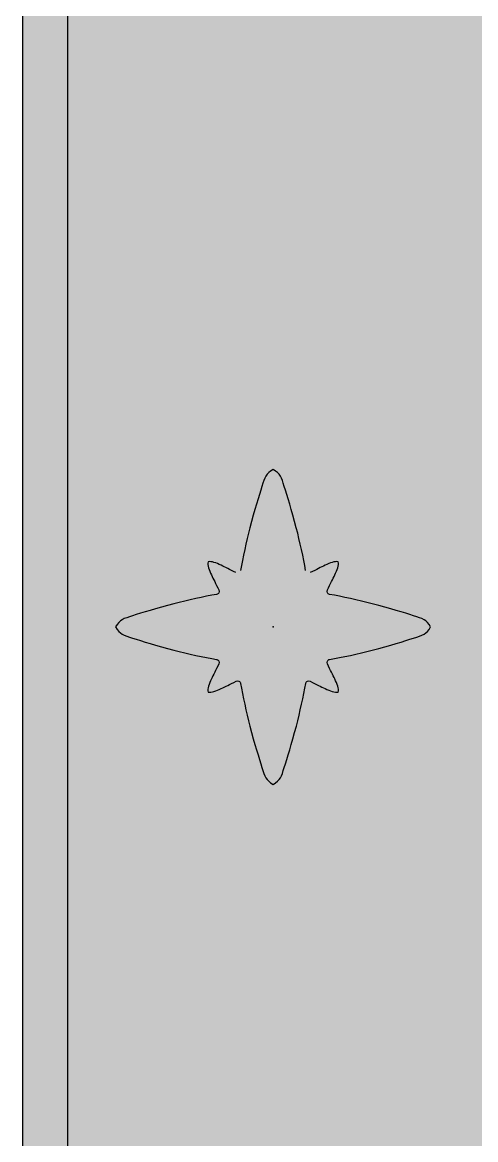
# Model space of a CAD drawing. Header units: metres. Extents: x -6.5 to 29.8, y -1.8 to 5.3.
# Drawn here: x 1.6468 to 1.7475, y 0.6282 to 0.8766 of the extents above; entities that cross this region are included whole.
import ezdxf

# ---------------------------------------------------------------- set-up
doc = ezdxf.new("R2010")
doc.units = ezdxf.units.M
for name, color, linetype, true_color in [('BANDERA$BORDE', 40, 'Continuous', 0xffbf00), ('BANDERA$CIRCULO EXT', 40, 'Continuous', 0xffbf00), ('BANDERA$ESTRELLAS$GRANDE', 251, 'Continuous', 0x696969), ('FONDO', 168, 'Continuous', 0x0f132e)]:
    doc.layers.add(name, color=color, linetype=linetype, true_color=true_color)

msp = doc.modelspace()

# ---------------------------------------------------------------- hatches: boundary and pattern name
at = {"layer": 'BANDERA$CIRCULO EXT'}
h = msp.add_hatch(color=256, dxfattribs=at)
h.paths.add_polyline_path([(1.7468, 1.21697), (1.74677, 1.21475), (1.7467, 1.21252), (1.74657, 1.21026), (1.74639, 1.20799), (1.74616, 1.2057), (1.74587, 1.2034), (1.74553, 1.2011), (1.74513, 1.19878), (1.74467, 1.19645), (1.74415, 1.19412), (1.74357, 1.19179), (1.74293, 1.18946), (1.74224, 1.18713), (1.74148, 1.1848), (1.74066, 1.18248), (1.73977, 1.18016), (1.73883, 1.17786), (1.73782, 1.17557), (1.73675, 1.1733), (1.73562, 1.17104), (1.73443, 1.16881), (1.73318, 1.1666), (1.73187, 1.16441), (1.73049, 1.16225), (1.72906, 1.16012), (1.72758, 1.15803), (1.72603, 1.15597), (1.72443, 1.15394), (1.72278, 1.15196), (1.72107, 1.15002), (1.71931, 1.14812), (1.71751, 1.14626), (1.71565, 1.14446), (1.71375, 1.1427), (1.71181, 1.14099), (1.70982, 1.13934), (1.7078, 1.13774), (1.70574, 1.13619), (1.70364, 1.13471), (1.70152, 1.13327), (1.69936, 1.1319), (1.69717, 1.13059), (1.69496, 1.12934), (1.69272, 1.12815), (1.69047, 1.12702), (1.6882, 1.12595), (1.68591, 1.12494), (1.6836, 1.12399), (1.68129, 1.12311), (1.67897, 1.12229), (1.67664, 1.12153), (1.67431, 1.12083), (1.67198, 1.1202), (1.66965, 1.11962), (1.66732, 1.1191), (1.66499, 1.11864), (1.66267, 1.11824), (1.66036, 1.1179), (1.65807, 1.11761), (1.65578, 1.11738), (1.65351, 1.1172), (1.65125, 1.11707), (1.64901, 1.117), (1.6468, 1.11697), (1.6468, 0.54149), (1.66087, 0.52459), (1.6741, 0.50763), (1.68647, 0.49061), (1.69234, 0.48208), (1.698, 0.47354), (1.70344, 0.46499), (1.70867, 0.45641), (1.71368, 0.44783), (1.71849, 0.43923), (1.72308, 0.43062), (1.72745, 0.42199), (1.73162, 0.41335), (1.73557, 0.4047), (1.7393, 0.39603), (1.74283, 0.38734), (1.74614, 0.37865), (1.74924, 0.36994), (1.75212, 0.36121), (1.7548, 0.35247), (1.75726, 0.34372), (1.7595, 0.33495), (1.76154, 0.32617), (1.76336, 0.31738), (1.76496, 0.30857), (1.76636, 0.29974), (1.76754, 0.29091), (1.76851, 0.28206), (1.76927, 0.27319), (1.76981, 0.26431), (1.77923, 0.24442), (1.78888, 0.22511), (1.79874, 0.2064), (1.80882, 0.18828), (1.81912, 0.17075), (1.82964, 0.15382), (1.84037, 0.13747), (1.85132, 0.12172), (1.86249, 0.10655), (1.87388, 0.09198), (1.88549, 0.078), (1.89731, 0.06461), (1.90936, 0.05182), (1.92162, 0.03961), (1.9341, 0.028), (1.94042, 0.02241), (1.9468, 0.01697), (1.95317, 0.02241), (1.95949, 0.028), (1.97197, 0.03961), (1.98423, 0.05182), (1.99628, 0.06461), (2.0081, 0.078), (2.01971, 0.09198), (2.0311, 0.10655), (2.04227, 0.12172), (2.05322, 0.13747), (2.06395, 0.15382), (2.07447, 0.17075), (2.08477, 0.18828), (2.09485, 0.2064), (2.10471, 0.22511), (2.11436, 0.24442), (2.12378, 0.26431), (2.12432, 0.27319), (2.12508, 0.28206), (2.12605, 0.29091), (2.12723, 0.29974), (2.12863, 0.30857), (2.13023, 0.31738), (2.13205, 0.32617), (2.13409, 0.33495), (2.13633, 0.34372), (2.13879, 0.35247), (2.14147, 0.36121), (2.14435, 0.36994), (2.14745, 0.37865), (2.15076, 0.38734), (2.15429, 0.39603), (2.15802, 0.4047), (2.16197, 0.41335), (2.16614, 0.42199), (2.17052, 0.43062), (2.1751, 0.43923), (2.17991, 0.44783), (2.18492, 0.45641), (2.19015, 0.46499), (2.19559, 0.47354), (2.20125, 0.48208), (2.20712, 0.49061), (2.21949, 0.50763), (2.23272, 0.52459), (2.2468, 0.54149), (2.2468, 1.11697), (2.24458, 1.117), (2.24234, 1.11707), (2.24008, 1.1172), (2.23781, 1.11738), (2.23552, 1.11761), (2.23323, 1.1179), (2.23092, 1.11824), (2.2286, 1.11864), (2.22627, 1.1191), (2.22394, 1.11962), (2.22161, 1.1202), (2.21928, 1.12083), (2.21695, 1.12153), (2.21462, 1.12229), (2.2123, 1.12311), (2.20999, 1.12399), (2.20768, 1.12494), (2.20539, 1.12595), (2.20312, 1.12702), (2.20087, 1.12815), (2.19863, 1.12934), (2.19642, 1.13059), (2.19423, 1.1319), (2.19207, 1.13327), (2.18995, 1.13471), (2.18785, 1.13619), (2.18579, 1.13774), (2.18377, 1.13934), (2.18178, 1.14099), (2.17984, 1.1427), (2.17794, 1.14446), (2.17608, 1.14626), (2.17428, 1.14812), (2.17252, 1.15002), (2.17081, 1.15196), (2.16916, 1.15394), (2.16756, 1.15597), (2.16601, 1.15803), (2.16453, 1.16012), (2.1631, 1.16225), (2.16172, 1.16441), (2.16041, 1.1666), (2.15916, 1.16881), (2.15797, 1.17104), (2.15684, 1.1733), (2.15577, 1.17557), (2.15476, 1.17786), (2.15382, 1.18016), (2.15293, 1.18248), (2.15211, 1.1848), (2.15135, 1.18713), (2.15066, 1.18946), (2.15002, 1.19179), (2.14944, 1.19412), (2.14892, 1.19645), (2.14846, 1.19878), (2.14806, 1.2011), (2.14772, 1.2034), (2.14743, 1.2057), (2.1472, 1.20799), (2.14702, 1.21026), (2.14689, 1.21252), (2.14682, 1.21475), (2.1468, 1.21697)], flags=0)
h.paths.add_polyline_path([(2.08661, 0.21219), (2.07885, 0.19811), (2.07095, 0.18439), (2.06293, 0.17103), (2.05478, 0.15803), (2.0465, 0.14539), (2.03808, 0.13311), (2.02954, 0.12119), (2.02087, 0.10963), (2.01206, 0.09843), (2.00313, 0.08759), (1.99407, 0.07711), (1.98487, 0.06699), (1.97555, 0.05723), (1.96609, 0.04784), (1.95651, 0.0388), (1.9468, 0.03012), (1.93708, 0.0388), (1.9275, 0.04784), (1.91804, 0.05723), (1.90872, 0.06699), (1.89953, 0.07711), (1.89046, 0.08759), (1.88153, 0.09843), (1.87272, 0.10963), (1.86405, 0.12119), (1.85551, 0.13311), (1.84709, 0.14539), (1.83881, 0.15803), (1.83066, 0.17103), (1.82264, 0.18439), (1.81474, 0.19811), (1.80698, 0.21219), (1.80678, 0.21354), (1.80661, 0.21493), (1.80647, 0.21634), (1.80636, 0.21778), (1.80628, 0.21925), (1.80623, 0.22074), (1.80623, 0.22227), (1.80625, 0.22383), (1.80632, 0.22541), (1.80642, 0.22702), (1.80657, 0.22867), (1.80675, 0.23034), (1.80698, 0.23204), (1.80725, 0.23377), (1.80756, 0.23553), (1.80793, 0.23732), (1.80834, 0.23914), (1.8088, 0.24099), (1.80931, 0.24287), (1.80987, 0.24478), (1.81048, 0.24672), (1.81114, 0.24869), (1.81187, 0.25069), (1.81264, 0.25272), (1.81348, 0.25478), (1.81437, 0.25687), (1.81533, 0.25899), (1.81634, 0.26115), (1.81742, 0.26333), (1.81856, 0.26554), (1.82104, 0.27007), (1.82379, 0.27471), (1.82682, 0.27948), (1.83014, 0.28438), (1.83376, 0.2894), (1.83769, 0.29455), (1.84194, 0.29983), (1.84652, 0.30524), (1.85144, 0.31078), (1.85671, 0.31644), (1.86234, 0.32224), (1.86834, 0.32817), (1.87472, 0.33423), (1.88149, 0.34042), (1.88866, 0.34675), (1.90424, 0.35981), (1.90268, 0.3595), (1.90103, 0.35914), (1.8993, 0.35872), (1.89749, 0.35824), (1.89367, 0.35714), (1.88959, 0.35585), (1.88529, 0.35438), (1.88079, 0.35274), (1.87135, 0.34906), (1.86151, 0.3449), (1.85154, 0.34039), (1.84168, 0.33566), (1.83219, 0.33081), (1.8256, 0.32724), (1.82239, 0.3254), (1.81921, 0.3235), (1.81605, 0.32152), (1.8129, 0.31943), (1.80973, 0.31722), (1.80653, 0.31486), (1.80329, 0.31233), (1.79998, 0.30962), (1.79659, 0.30669), (1.79311, 0.30353), (1.78952, 0.30012), (1.78581, 0.29644), (1.78195, 0.29247), (1.77793, 0.28817), (1.77692, 0.29641), (1.77574, 0.30462), (1.77438, 0.31283), (1.77284, 0.32102), (1.77111, 0.3292), (1.76921, 0.33737), (1.76713, 0.34553), (1.76487, 0.35367), (1.76243, 0.3618), (1.75981, 0.36991), (1.75702, 0.37801), (1.75404, 0.3861), (1.75088, 0.39418), (1.74754, 0.40224), (1.74403, 0.41029), (1.74033, 0.41833), (1.73646, 0.42636), (1.7324, 0.43437), (1.72817, 0.44237), (1.72375, 0.45036), (1.71439, 0.46629), (1.70431, 0.48217), (1.6935, 0.498), (1.68199, 0.51378), (1.66975, 0.52951), (1.6568, 0.54518), (1.6568, 1.10743), (1.65899, 1.10765), (1.6612, 1.10792), (1.66341, 1.10824), (1.66564, 1.1086), (1.66787, 1.10901), (1.6701, 1.10947), (1.67234, 1.10998), (1.67459, 1.11054), (1.67683, 1.11115), (1.67907, 1.11181), (1.68131, 1.11253), (1.68354, 1.11329), (1.68577, 1.11411), (1.68799, 1.11498), (1.6902, 1.1159), (1.69239, 1.11687), (1.69458, 1.11789), (1.69675, 1.11897), (1.6989, 1.1201), (1.70104, 1.12128), (1.70315, 1.12251), (1.70524, 1.12379), (1.70731, 1.12512), (1.70936, 1.1265), (1.71137, 1.12792), (1.71336, 1.1294), (1.71531, 1.13092), (1.71724, 1.13249), (1.71913, 1.1341), (1.72098, 1.13576), (1.7228, 1.13745), (1.72458, 1.13919), (1.72632, 1.14097), (1.72801, 1.14279), (1.72967, 1.14464), (1.73128, 1.14653), (1.73285, 1.14845), (1.73437, 1.15041), (1.73584, 1.1524), (1.73727, 1.15441), (1.73865, 1.15646), (1.73998, 1.15852), (1.74126, 1.16062), (1.74249, 1.16273), (1.74367, 1.16487), (1.7448, 1.16702), (1.74587, 1.16919), (1.7469, 1.17137), (1.74787, 1.17357), (1.74879, 1.17578), (1.74966, 1.178), (1.75048, 1.18023), (1.75124, 1.18246), (1.75195, 1.1847), (1.75262, 1.18694), (1.75323, 1.18918), (1.75379, 1.19142), (1.7543, 1.19366), (1.75476, 1.1959), (1.75517, 1.19813), (1.75553, 1.20035), (1.75585, 1.20257), (1.75612, 1.20478), (1.75634, 1.20697), (2.13725, 1.20697), (2.13747, 1.20478), (2.13774, 1.20257), (2.13806, 1.20035), (2.13842, 1.19813), (2.13883, 1.1959), (2.13929, 1.19366), (2.1398, 1.19142), (2.14036, 1.18918), (2.14097, 1.18694), (2.14164, 1.1847), (2.14235, 1.18246), (2.14311, 1.18023), (2.14393, 1.178), (2.1448, 1.17578), (2.14572, 1.17357), (2.14669, 1.17137), (2.14772, 1.16919), (2.14879, 1.16702), (2.14992, 1.16487), (2.1511, 1.16273), (2.15233, 1.16062), (2.15361, 1.15852), (2.15494, 1.15646), (2.15632, 1.15441), (2.15775, 1.1524), (2.15922, 1.15041), (2.16074, 1.14845), (2.16231, 1.14653), (2.16392, 1.14464), (2.16558, 1.14279), (2.16727, 1.14097), (2.16901, 1.13919), (2.17079, 1.13745), (2.17261, 1.13576), (2.17446, 1.1341), (2.17635, 1.13249), (2.17828, 1.13092), (2.18023, 1.1294), (2.18222, 1.12792), (2.18423, 1.1265), (2.18628, 1.12512), (2.18835, 1.12379), (2.19044, 1.12251), (2.19255, 1.12128), (2.19469, 1.1201), (2.19684, 1.11897), (2.19901, 1.11789), (2.2012, 1.11687), (2.20339, 1.1159), (2.2056, 1.11498), (2.20782, 1.11411), (2.21005, 1.11329), (2.21228, 1.11253), (2.21452, 1.11181), (2.21676, 1.11115), (2.219, 1.11054), (2.22125, 1.10998), (2.22349, 1.10947), (2.22572, 1.10901), (2.22795, 1.1086), (2.23018, 1.10824), (2.23239, 1.10792), (2.2346, 1.10765), (2.2368, 1.10743), (2.2368, 0.54518), (2.22384, 0.52951), (2.2116, 0.51378), (2.20009, 0.498), (2.18928, 0.48217), (2.1792, 0.46629), (2.16984, 0.45036), (2.16542, 0.44237), (2.16119, 0.43437), (2.15713, 0.42636), (2.15326, 0.41833), (2.14956, 0.41029), (2.14605, 0.40224), (2.14271, 0.39418), (2.13955, 0.3861), (2.13657, 0.37801), (2.13378, 0.36991), (2.13116, 0.3618), (2.12872, 0.35367), (2.12646, 0.34553), (2.12438, 0.33737), (2.12248, 0.3292), (2.12075, 0.32102), (2.11921, 0.31283), (2.11785, 0.30462), (2.11667, 0.29641), (2.11566, 0.28817), (2.11164, 0.29247), (2.10778, 0.29644), (2.10407, 0.30012), (2.10048, 0.30353), (2.097, 0.30669), (2.09361, 0.30962), (2.0903, 0.31233), (2.08706, 0.31486), (2.08386, 0.31722), (2.08069, 0.31943), (2.07754, 0.32152), (2.07438, 0.3235), (2.0712, 0.3254), (2.06799, 0.32724), (2.0614, 0.33081), (2.05191, 0.33566), (2.04205, 0.34039), (2.03208, 0.3449), (2.02224, 0.34906), (2.0128, 0.35274), (2.0083, 0.35438), (2.004, 0.35585), (1.99992, 0.35714), (1.9961, 0.35824), (1.99429, 0.35872), (1.99256, 0.35914), (1.99091, 0.3595), (1.98935, 0.35981), (2.00493, 0.34675), (2.0121, 0.34042), (2.01887, 0.33423), (2.02525, 0.32817), (2.03125, 0.32224), (2.03688, 0.31644), (2.04215, 0.31078), (2.04707, 0.30524), (2.05165, 0.29983), (2.0559, 0.29455), (2.05983, 0.2894), (2.06345, 0.28438), (2.06677, 0.27948), (2.0698, 0.27471), (2.07255, 0.27007), (2.07503, 0.26554), (2.07617, 0.26333), (2.07725, 0.26115), (2.07826, 0.25899), (2.07922, 0.25687), (2.08011, 0.25478), (2.08095, 0.25272), (2.08172, 0.25069), (2.08245, 0.24869), (2.08311, 0.24672), (2.08372, 0.24478), (2.08429, 0.24287), (2.08479, 0.24099), (2.08525, 0.23914), (2.08566, 0.23732), (2.08603, 0.23553), (2.08634, 0.23377), (2.08661, 0.23204), (2.08684, 0.23034), (2.08703, 0.22867), (2.08717, 0.22702), (2.08727, 0.22541), (2.08734, 0.22383), (2.08736, 0.22227), (2.08736, 0.22074), (2.08731, 0.21925), (2.08723, 0.21778), (2.08712, 0.21634), (2.08698, 0.21493), (2.08681, 0.21354)], flags=0)
at = {"layer": 'BANDERA$ESTRELLAS$GRANDE'}
msp.add_hatch(color=256, dxfattribs=at).paths.add_polyline_path([(1.71457, 0.75038), (1.71622, 0.75372), (1.71642, 0.75413), (1.71659, 0.75454), (1.71667, 0.75474), (1.71675, 0.75493), (1.71682, 0.75512), (1.71687, 0.75531), (1.7169, 0.7554), (1.71693, 0.75549), (1.71695, 0.75558), (1.71697, 0.75567), (1.71699, 0.75576), (1.717, 0.75584), (1.71701, 0.75593), (1.71702, 0.75601), (1.71703, 0.75609), (1.71703, 0.75614), (1.71703, 0.75618), (1.71703, 0.75622), (1.71703, 0.75626), (1.71703, 0.7563), (1.71703, 0.75634), (1.71703, 0.75637), (1.71703, 0.75641), (1.71702, 0.75645), (1.71702, 0.75649), (1.71701, 0.75653), (1.71701, 0.75656), (1.717, 0.7566), (1.71699, 0.75664), (1.71695, 0.75665), (1.71692, 0.75665), (1.71688, 0.75666), (1.71684, 0.75666), (1.7168, 0.75667), (1.71677, 0.75667), (1.71673, 0.75668), (1.71669, 0.75668), (1.71665, 0.75668), (1.71661, 0.75668), (1.71657, 0.75668), (1.71653, 0.75668), (1.71649, 0.75668), (1.71645, 0.75668), (1.71636, 0.75667), (1.71628, 0.75666), (1.7162, 0.75665), (1.71611, 0.75663), (1.71602, 0.75662), (1.71593, 0.7566), (1.71584, 0.75657), (1.71575, 0.75655), (1.71566, 0.75652), (1.71547, 0.75646), (1.71528, 0.7564), (1.71509, 0.75632), (1.71489, 0.75624), (1.71449, 0.75606), (1.71078, 0.75426), (1.71077, 0.75425), (1.71075, 0.75424), (1.71073, 0.75423), (1.71071, 0.75422), (1.71069, 0.75422), (1.71067, 0.75421), (1.71065, 0.7542), (1.71063, 0.75419), (1.71061, 0.75419), (1.71059, 0.75418), (1.71057, 0.75418), (1.71055, 0.75417), (1.71053, 0.75417), (1.71051, 0.75417), (1.71049, 0.75416), (1.71047, 0.75416), (1.71044, 0.75416), (1.71042, 0.75416), (1.7104, 0.75416), (1.71038, 0.75416), (1.71036, 0.75416), (1.71034, 0.75417), (1.71032, 0.75417), (1.7103, 0.75417), (1.71027, 0.75418), (1.71025, 0.75418), (1.71023, 0.75419), (1.71021, 0.75419), (1.71019, 0.7542), (1.71018, 0.75421), (1.71016, 0.75422), (1.71014, 0.75422), (1.71012, 0.75423), (1.7101, 0.75424), (1.71008, 0.75425), (1.71007, 0.75426), (1.71005, 0.75427), (1.71003, 0.75428), (1.71001, 0.7543), (1.71, 0.75431), (1.70998, 0.75432), (1.70996, 0.75434), (1.70995, 0.75435), (1.70993, 0.75437), (1.70992, 0.75438), (1.7099, 0.7544), (1.70989, 0.75441), (1.70988, 0.75443), (1.70986, 0.75445), (1.70985, 0.75446), (1.70984, 0.75448), (1.70983, 0.7545), (1.70982, 0.75452), (1.70981, 0.75454), (1.7098, 0.75456), (1.70979, 0.75458), (1.70978, 0.7546), (1.70977, 0.75462), (1.70977, 0.75463), (1.70976, 0.75465), (1.70976, 0.75467), (1.70975, 0.75469), (1.70975, 0.75471), (1.70974, 0.75473), (1.70933, 0.75696), (1.70883, 0.75935), (1.70827, 0.76179), (1.70767, 0.76419), (1.70692, 0.767), (1.70501, 0.77339), (1.70469, 0.77441), (1.70458, 0.77471), (1.70448, 0.77498), (1.70443, 0.77511), (1.70437, 0.77524), (1.70432, 0.77536), (1.70426, 0.77548), (1.7042, 0.77559), (1.70414, 0.7757), (1.70407, 0.77581), (1.70404, 0.77586), (1.704, 0.77591), (1.70397, 0.77596), (1.70393, 0.77601), (1.70389, 0.77606), (1.70385, 0.77611), (1.70381, 0.77616), (1.70377, 0.7762), (1.70373, 0.77625), (1.70369, 0.7763), (1.70364, 0.77634), (1.7036, 0.77639), (1.70355, 0.77643), (1.7035, 0.77648), (1.70345, 0.77652), (1.7034, 0.77657), (1.7033, 0.77665), (1.70319, 0.77674), (1.70307, 0.77683), (1.70294, 0.77691), (1.70281, 0.777), (1.70267, 0.77708), (1.70252, 0.77717), (1.70237, 0.77708), (1.70223, 0.777), (1.7021, 0.77691), (1.70197, 0.77683), (1.70185, 0.77674), (1.70174, 0.77665), (1.70163, 0.77657), (1.70158, 0.77652), (1.70153, 0.77648), (1.70148, 0.77643), (1.70144, 0.77639), (1.70139, 0.77634), (1.70135, 0.7763), (1.7013, 0.77625), (1.70126, 0.7762), (1.70122, 0.77616), (1.70118, 0.77611), (1.70114, 0.77606), (1.70111, 0.77601), (1.70107, 0.77596), (1.70103, 0.77591), (1.701, 0.77586), (1.70097, 0.77581), (1.7009, 0.7757), (1.70084, 0.77559), (1.70078, 0.77548), (1.70072, 0.77536), (1.70066, 0.77524), (1.70061, 0.77511), (1.70056, 0.77498), (1.70045, 0.77471), (1.70035, 0.77441), (1.69884, 0.7695), (1.69811, 0.767), (1.69736, 0.76419), (1.69677, 0.76179), (1.69621, 0.75935), (1.69571, 0.75696), (1.69529, 0.75473), (1.69529, 0.75471), (1.69529, 0.75469), (1.69528, 0.75467), (1.69528, 0.75465), (1.69527, 0.75463), (1.69526, 0.75462), (1.69525, 0.7546), (1.69525, 0.75458), (1.69524, 0.75456), (1.69523, 0.75454), (1.69522, 0.75452), (1.69521, 0.7545), (1.6952, 0.75448), (1.69519, 0.75446), (1.69517, 0.75445), (1.69516, 0.75443), (1.69515, 0.75441), (1.69513, 0.7544), (1.69512, 0.75438), (1.6951, 0.75437), (1.69509, 0.75435), (1.69507, 0.75434), (1.69506, 0.75432), (1.69504, 0.75431), (1.69502, 0.7543), (1.69501, 0.75428), (1.69499, 0.75427), (1.69497, 0.75426), (1.69495, 0.75425), (1.69494, 0.75424), (1.69492, 0.75423), (1.6949, 0.75422), (1.69488, 0.75422), (1.69486, 0.75421), (1.69484, 0.7542), (1.69482, 0.75419), (1.6948, 0.75419), (1.69478, 0.75418), (1.69476, 0.75418), (1.69474, 0.75417), (1.69472, 0.75417), (1.6947, 0.75417), (1.69468, 0.75416), (1.69466, 0.75416), (1.69464, 0.75416), (1.69461, 0.75416), (1.69459, 0.75416), (1.69457, 0.75416), (1.69455, 0.75416), (1.69453, 0.75417), (1.69451, 0.75417), (1.69449, 0.75417), (1.69447, 0.75418), (1.69445, 0.75418), (1.69442, 0.75419), (1.6944, 0.75419), (1.69438, 0.7542), (1.69436, 0.75421), (1.69435, 0.75422), (1.69433, 0.75422), (1.69431, 0.75423), (1.69429, 0.75424), (1.69427, 0.75425), (1.69425, 0.75426), (1.69097, 0.75587), (1.69055, 0.75606), (1.69014, 0.75624), (1.68995, 0.75632), (1.68975, 0.7564), (1.68956, 0.75646), (1.68938, 0.75652), (1.68928, 0.75655), (1.68919, 0.75657), (1.6891, 0.7566), (1.68901, 0.75662), (1.68893, 0.75663), (1.68884, 0.75665), (1.68876, 0.75666), (1.68867, 0.75667), (1.68859, 0.75668), (1.68855, 0.75668), (1.68851, 0.75668), (1.68847, 0.75668), (1.68843, 0.75668), (1.68839, 0.75668), (1.68835, 0.75668), (1.68831, 0.75668), (1.68827, 0.75667), (1.68823, 0.75667), (1.6882, 0.75666), (1.68816, 0.75666), (1.68812, 0.75665), (1.68808, 0.75665), (1.68805, 0.75664), (1.68804, 0.7566), (1.68803, 0.75656), (1.68803, 0.75653), (1.68802, 0.75649), (1.68801, 0.75645), (1.68801, 0.75641), (1.68801, 0.75637), (1.68801, 0.75634), (1.688, 0.7563), (1.688, 0.75626), (1.688, 0.75622), (1.688, 0.75618), (1.68801, 0.75614), (1.68801, 0.75609), (1.68801, 0.75601), (1.68802, 0.75593), (1.68804, 0.75584), (1.68805, 0.75576), (1.68807, 0.75567), (1.68809, 0.75558), (1.68811, 0.75549), (1.68814, 0.7554), (1.68816, 0.75531), (1.68822, 0.75512), (1.68829, 0.75493), (1.68836, 0.75474), (1.68844, 0.75454), (1.68862, 0.75413), (1.68881, 0.75372), (1.69048, 0.75037), (1.69048, 0.75035), (1.69049, 0.75033), (1.6905, 0.75031), (1.6905, 0.75029), (1.69051, 0.75027), (1.69052, 0.75025), (1.69052, 0.75023), (1.69053, 0.75022), (1.69053, 0.7502), (1.69053, 0.75018), (1.69054, 0.75015), (1.69054, 0.75013), (1.69054, 0.75011), (1.69054, 0.75009), (1.69054, 0.75007), (1.69054, 0.75005), (1.69054, 0.75003), (1.69054, 0.75001), (1.69054, 0.74999), (1.69053, 0.74997), (1.69053, 0.74995), (1.69053, 0.74993), (1.69052, 0.74991), (1.69052, 0.74989), (1.69051, 0.74987), (1.6905, 0.74985), (1.6905, 0.74983), (1.69049, 0.74982), (1.69048, 0.7498), (1.69048, 0.74978), (1.69047, 0.74976), (1.69046, 0.74975), (1.69045, 0.74973), (1.69044, 0.74971), (1.69043, 0.74969), (1.69042, 0.74968), (1.6904, 0.74966), (1.69039, 0.74965), (1.69038, 0.74963), (1.69037, 0.74961), (1.69035, 0.7496), (1.69034, 0.74959), (1.69032, 0.74957), (1.69031, 0.74956), (1.69029, 0.74954), (1.69028, 0.74953), (1.69026, 0.74952), (1.69024, 0.74951), (1.69023, 0.7495), (1.69021, 0.74948), (1.69019, 0.74947), (1.69017, 0.74946), (1.69016, 0.74945), (1.69014, 0.74945), (1.69012, 0.74944), (1.6901, 0.74943), (1.69008, 0.74942), (1.69006, 0.74942), (1.69004, 0.74941), (1.69003, 0.74941), (1.69001, 0.7494), (1.68999, 0.7494), (1.68997, 0.74939), (1.68774, 0.74898), (1.68535, 0.74848), (1.68289, 0.74791), (1.68049, 0.74732), (1.67769, 0.74657), (1.6713, 0.74466), (1.67027, 0.74433), (1.66998, 0.74423), (1.6697, 0.74413), (1.66957, 0.74407), (1.66945, 0.74402), (1.66933, 0.74396), (1.66921, 0.74391), (1.6691, 0.74385), (1.66899, 0.74378), (1.66888, 0.74372), (1.66883, 0.74368), (1.66878, 0.74365), (1.66873, 0.74361), (1.66868, 0.74358), (1.66863, 0.74354), (1.66858, 0.7435), (1.66853, 0.74346), (1.66848, 0.74342), (1.66843, 0.74338), (1.66839, 0.74334), (1.66834, 0.74329), (1.6683, 0.74325), (1.66825, 0.7432), (1.66821, 0.74315), (1.66816, 0.7431), (1.66812, 0.74305), (1.66803, 0.74294), (1.66794, 0.74283), (1.66786, 0.74271), (1.66777, 0.74259), (1.66769, 0.74245), (1.6676, 0.74231), (1.66752, 0.74217), (1.6676, 0.74202), (1.66769, 0.74188), (1.66777, 0.74174), (1.66786, 0.74162), (1.66794, 0.7415), (1.66803, 0.74139), (1.66812, 0.74128), (1.66816, 0.74123), (1.66821, 0.74118), (1.66825, 0.74113), (1.6683, 0.74108), (1.66834, 0.74104), (1.66839, 0.741), (1.66843, 0.74095), (1.66848, 0.74091), (1.66853, 0.74087), (1.66858, 0.74083), (1.66863, 0.74079), (1.66868, 0.74075), (1.66873, 0.74072), (1.66878, 0.74068), (1.66883, 0.74065), (1.66888, 0.74061), (1.66899, 0.74055), (1.6691, 0.74048), (1.66921, 0.74042), (1.66933, 0.74037), (1.66945, 0.74031), (1.66957, 0.74026), (1.6697, 0.7402), (1.66998, 0.7401), (1.67027, 0.74), (1.67519, 0.73848), (1.67769, 0.73776), (1.68049, 0.73701), (1.68289, 0.73642), (1.68535, 0.73586), (1.68774, 0.73535), (1.68997, 0.73494), (1.68999, 0.73493), (1.69001, 0.73493), (1.69003, 0.73493), (1.69004, 0.73492), (1.69006, 0.73491), (1.69008, 0.73491), (1.6901, 0.7349), (1.69012, 0.73489), (1.69014, 0.73489), (1.69016, 0.73488), (1.69017, 0.73487), (1.69019, 0.73486), (1.69021, 0.73485), (1.69023, 0.73484), (1.69024, 0.73482), (1.69026, 0.73481), (1.69028, 0.7348), (1.69029, 0.73479), (1.69031, 0.73477), (1.69032, 0.73476), (1.69034, 0.73475), (1.69035, 0.73473), (1.69037, 0.73472), (1.69038, 0.7347), (1.69039, 0.73469), (1.6904, 0.73467), (1.69042, 0.73465), (1.69043, 0.73464), (1.69044, 0.73462), (1.69045, 0.7346), (1.69046, 0.73459), (1.69047, 0.73457), (1.69048, 0.73455), (1.69048, 0.73453), (1.69049, 0.73452), (1.6905, 0.7345), (1.6905, 0.73448), (1.69051, 0.73446), (1.69052, 0.73444), (1.69052, 0.73442), (1.69053, 0.7344), (1.69053, 0.73438), (1.69053, 0.73436), (1.69054, 0.73434), (1.69054, 0.73432), (1.69054, 0.7343), (1.69054, 0.73428), (1.69054, 0.73426), (1.69054, 0.73424), (1.69054, 0.73422), (1.69054, 0.7342), (1.69054, 0.73418), (1.69053, 0.73416), (1.69053, 0.73414), (1.69053, 0.73412), (1.69052, 0.7341), (1.69052, 0.73408), (1.69051, 0.73406), (1.6905, 0.73404), (1.6905, 0.73402), (1.69049, 0.734), (1.69048, 0.73398), (1.69048, 0.73397), (1.68881, 0.73062), (1.68862, 0.7302), (1.68844, 0.72979), (1.68836, 0.72959), (1.68829, 0.7294), (1.68822, 0.72921), (1.68816, 0.72902), (1.68814, 0.72893), (1.68811, 0.72884), (1.68809, 0.72875), (1.68807, 0.72866), (1.68805, 0.72857), (1.68804, 0.72849), (1.68802, 0.7284), (1.68801, 0.72832), (1.68801, 0.72824), (1.68801, 0.7282), (1.688, 0.72816), (1.688, 0.72812), (1.688, 0.72808), (1.688, 0.72804), (1.68801, 0.728), (1.68801, 0.72796), (1.68801, 0.72792), (1.68801, 0.72788), (1.68802, 0.72784), (1.68803, 0.72781), (1.68803, 0.72777), (1.68804, 0.72773), (1.68805, 0.72769), (1.68808, 0.72769), (1.68812, 0.72768), (1.68816, 0.72767), (1.6882, 0.72767), (1.68823, 0.72766), (1.68827, 0.72766), (1.68831, 0.72765), (1.68835, 0.72765), (1.68839, 0.72765), (1.68843, 0.72765), (1.68847, 0.72765), (1.68851, 0.72765), (1.68855, 0.72765), (1.68859, 0.72765), (1.68867, 0.72766), (1.68876, 0.72767), (1.68884, 0.72768), (1.68893, 0.7277), (1.68901, 0.72772), (1.6891, 0.72774), (1.68919, 0.72776), (1.68928, 0.72778), (1.68938, 0.72781), (1.68956, 0.72787), (1.68975, 0.72794), (1.68995, 0.72801), (1.69014, 0.72809), (1.69055, 0.72827), (1.69097, 0.72846), (1.69432, 0.73012), (1.69434, 0.73013), (1.69435, 0.73014), (1.69437, 0.73015), (1.69439, 0.73015), (1.69441, 0.73016), (1.69443, 0.73016), (1.69445, 0.73017), (1.69447, 0.73017), (1.69449, 0.73018), (1.69451, 0.73018), (1.69453, 0.73018), (1.69455, 0.73019), (1.69457, 0.73019), (1.69459, 0.73019), (1.69461, 0.73019), (1.69463, 0.73019), (1.69465, 0.73019), (1.69467, 0.73019), (1.69469, 0.73018), (1.69471, 0.73018), (1.69473, 0.73018), (1.69475, 0.73017), (1.69477, 0.73017), (1.69479, 0.73016), (1.69481, 0.73016), (1.69483, 0.73015), (1.69485, 0.73015), (1.69487, 0.73014), (1.69489, 0.73013), (1.6949, 0.73012), (1.69492, 0.73011), (1.69494, 0.7301), (1.69496, 0.7301), (1.69497, 0.73009), (1.69499, 0.73007), (1.69501, 0.73006), (1.69502, 0.73005), (1.69504, 0.73004), (1.69505, 0.73003), (1.69507, 0.73001), (1.69508, 0.73), (1.6951, 0.72999), (1.69511, 0.72997), (1.69513, 0.72996), (1.69514, 0.72994), (1.69515, 0.72992), (1.69517, 0.72991), (1.69518, 0.72989), (1.69519, 0.72987), (1.6952, 0.72986), (1.69521, 0.72984), (1.69522, 0.72982), (1.69523, 0.7298), (1.69524, 0.72979), (1.69525, 0.72977), (1.69525, 0.72975), (1.69526, 0.72973), (1.69527, 0.72971), (1.69527, 0.72969), (1.69528, 0.72967), (1.69528, 0.72965), (1.69529, 0.72963), (1.69529, 0.72961), (1.69571, 0.72739), (1.69621, 0.725), (1.69677, 0.72254), (1.69736, 0.72014), (1.69811, 0.71733), (1.70003, 0.71094), (1.70035, 0.70992), (1.70045, 0.70962), (1.70056, 0.70935), (1.70061, 0.70922), (1.70066, 0.70909), (1.70072, 0.70897), (1.70078, 0.70886), (1.70084, 0.70874), (1.7009, 0.70863), (1.70097, 0.70853), (1.701, 0.70847), (1.70103, 0.70842), (1.70107, 0.70837), (1.70111, 0.70832), (1.70114, 0.70827), (1.70118, 0.70822), (1.70122, 0.70818), (1.70126, 0.70813), (1.7013, 0.70808), (1.70135, 0.70804), (1.70139, 0.70799), (1.70144, 0.70794), (1.70148, 0.7079), (1.70153, 0.70785), (1.70158, 0.70781), (1.70163, 0.70777), (1.70174, 0.70768), (1.70185, 0.70759), (1.70197, 0.70751), (1.7021, 0.70742), (1.70223, 0.70734), (1.70237, 0.70725), (1.70252, 0.70717), (1.70267, 0.70725), (1.70281, 0.70734), (1.70294, 0.70742), (1.70307, 0.70751), (1.70319, 0.70759), (1.7033, 0.70768), (1.7034, 0.70777), (1.70345, 0.70781), (1.7035, 0.70785), (1.70355, 0.7079), (1.7036, 0.70794), (1.70364, 0.70799), (1.70369, 0.70804), (1.70373, 0.70808), (1.70377, 0.70813), (1.70381, 0.70818), (1.70385, 0.70822), (1.70389, 0.70827), (1.70393, 0.70832), (1.70397, 0.70837), (1.704, 0.70842), (1.70404, 0.70847), (1.70407, 0.70853), (1.70414, 0.70863), (1.7042, 0.70874), (1.70426, 0.70886), (1.70432, 0.70897), (1.70437, 0.70909), (1.70443, 0.70922), (1.70448, 0.70935), (1.70458, 0.70962), (1.70469, 0.70992), (1.7062, 0.71483), (1.70692, 0.71733), (1.70767, 0.72014), (1.70827, 0.72254), (1.70883, 0.725), (1.70933, 0.72739), (1.70975, 0.72961), (1.70975, 0.72963), (1.70975, 0.72965), (1.70976, 0.72967), (1.70976, 0.72969), (1.70977, 0.72971), (1.70978, 0.72973), (1.70978, 0.72975), (1.70979, 0.72977), (1.7098, 0.72979), (1.70981, 0.7298), (1.70982, 0.72982), (1.70983, 0.72984), (1.70984, 0.72986), (1.70985, 0.72987), (1.70986, 0.72989), (1.70987, 0.72991), (1.70988, 0.72992), (1.7099, 0.72994), (1.70991, 0.72996), (1.70992, 0.72997), (1.70994, 0.72999), (1.70995, 0.73), (1.70997, 0.73001), (1.70998, 0.73003), (1.71, 0.73004), (1.71001, 0.73005), (1.71003, 0.73006), (1.71005, 0.73007), (1.71006, 0.73009), (1.71008, 0.7301), (1.7101, 0.7301), (1.71012, 0.73011), (1.71013, 0.73012), (1.71015, 0.73013), (1.71017, 0.73014), (1.71019, 0.73015), (1.71021, 0.73015), (1.71023, 0.73016), (1.71024, 0.73016), (1.71026, 0.73017), (1.71028, 0.73017), (1.7103, 0.73018), (1.71032, 0.73018), (1.71034, 0.73018), (1.71036, 0.73019), (1.71038, 0.73019), (1.71041, 0.73019), (1.71043, 0.73019), (1.71045, 0.73019), (1.71047, 0.73019), (1.71049, 0.73019), (1.71051, 0.73018), (1.71053, 0.73018), (1.71055, 0.73018), (1.71057, 0.73017), (1.71059, 0.73017), (1.71061, 0.73016), (1.71063, 0.73016), (1.71065, 0.73015), (1.71066, 0.73015), (1.71068, 0.73014), (1.7107, 0.73013), (1.71072, 0.73012), (1.71407, 0.72846), (1.71449, 0.72827), (1.71489, 0.72809), (1.71509, 0.72801), (1.71528, 0.72794), (1.71547, 0.72787), (1.71566, 0.72781), (1.71575, 0.72778), (1.71584, 0.72776), (1.71593, 0.72774), (1.71602, 0.72772), (1.71611, 0.7277), (1.7162, 0.72768), (1.71628, 0.72767), (1.71636, 0.72766), (1.71645, 0.72765), (1.71649, 0.72765), (1.71653, 0.72765), (1.71657, 0.72765), (1.71661, 0.72765), (1.71665, 0.72765), (1.71669, 0.72765), (1.71673, 0.72765), (1.71677, 0.72766), (1.7168, 0.72766), (1.71684, 0.72767), (1.71688, 0.72767), (1.71692, 0.72768), (1.71695, 0.72769), (1.71699, 0.72769), (1.717, 0.72773), (1.71701, 0.72777), (1.71701, 0.72781), (1.71702, 0.72784), (1.71702, 0.72788), (1.71703, 0.72792), (1.71703, 0.72796), (1.71703, 0.728), (1.71703, 0.72804), (1.71703, 0.72808), (1.71703, 0.72812), (1.71703, 0.72816), (1.71703, 0.7282), (1.71703, 0.72824), (1.71702, 0.72832), (1.71701, 0.7284), (1.717, 0.72849), (1.71699, 0.72857), (1.71697, 0.72866), (1.71695, 0.72875), (1.71693, 0.72884), (1.7169, 0.72893), (1.71687, 0.72902), (1.71682, 0.72921), (1.71675, 0.7294), (1.71667, 0.72959), (1.71659, 0.72979), (1.71642, 0.7302), (1.71622, 0.73062), (1.71456, 0.73397), (1.71455, 0.73398), (1.71455, 0.734), (1.71454, 0.73402), (1.71453, 0.73404), (1.71453, 0.73406), (1.71452, 0.73408), (1.71452, 0.7341), (1.71451, 0.73412), (1.71451, 0.73414), (1.7145, 0.73416), (1.7145, 0.73418), (1.7145, 0.7342), (1.7145, 0.73422), (1.7145, 0.73424), (1.7145, 0.73426), (1.7145, 0.73428), (1.7145, 0.7343), (1.7145, 0.73432), (1.7145, 0.73434), (1.7145, 0.73436), (1.71451, 0.73438), (1.71451, 0.7344), (1.71452, 0.73442), (1.71452, 0.73444), (1.71453, 0.73446), (1.71453, 0.73448), (1.71454, 0.7345), (1.71455, 0.73452), (1.71455, 0.73453), (1.71456, 0.73455), (1.71457, 0.73457), (1.71458, 0.73459), (1.71459, 0.7346), (1.7146, 0.73462), (1.71461, 0.73464), (1.71462, 0.73465), (1.71463, 0.73467), (1.71464, 0.73469), (1.71466, 0.7347), (1.71467, 0.73472), (1.71468, 0.73473), (1.7147, 0.73475), (1.71471, 0.73476), (1.71473, 0.73477), (1.71474, 0.73479), (1.71476, 0.7348), (1.71478, 0.73481), (1.71479, 0.73482), (1.71481, 0.73484), (1.71483, 0.73485), (1.71484, 0.73486), (1.71486, 0.73487), (1.71488, 0.73488), (1.7149, 0.73489), (1.71492, 0.73489), (1.71494, 0.7349), (1.71495, 0.73491), (1.71497, 0.73491), (1.71499, 0.73492), (1.71501, 0.73493), (1.71503, 0.73493), (1.71505, 0.73493), (1.71507, 0.73494), (1.71729, 0.73535), (1.71969, 0.73586), (1.72214, 0.73642), (1.72454, 0.73701), (1.72735, 0.73776), (1.73374, 0.73967), (1.73477, 0.74), (1.73506, 0.7401), (1.73534, 0.7402), (1.73547, 0.74026), (1.73559, 0.74031), (1.73571, 0.74037), (1.73583, 0.74042), (1.73594, 0.74048), (1.73605, 0.74055), (1.73616, 0.74061), (1.73621, 0.74065), (1.73626, 0.74068), (1.73631, 0.74072), (1.73636, 0.74075), (1.73641, 0.74079), (1.73646, 0.74083), (1.73651, 0.74087), (1.73656, 0.74091), (1.7366, 0.74095), (1.73665, 0.741), (1.73669, 0.74104), (1.73674, 0.74108), (1.73679, 0.74113), (1.73683, 0.74118), (1.73687, 0.74123), (1.73692, 0.74128), (1.73701, 0.74139), (1.73709, 0.7415), (1.73718, 0.74162), (1.73726, 0.74174), (1.73735, 0.74188), (1.73743, 0.74202), (1.73752, 0.74217), (1.73743, 0.74231), (1.73735, 0.74245), (1.73726, 0.74259), (1.73718, 0.74271), (1.73709, 0.74283), (1.73701, 0.74294), (1.73692, 0.74305), (1.73687, 0.7431), (1.73683, 0.74315), (1.73679, 0.7432), (1.73674, 0.74325), (1.73669, 0.74329), (1.73665, 0.74334), (1.7366, 0.74338), (1.73656, 0.74342), (1.73651, 0.74346), (1.73646, 0.7435), (1.73641, 0.74354), (1.73636, 0.74358), (1.73631, 0.74361), (1.73626, 0.74365), (1.73621, 0.74368), (1.73616, 0.74372), (1.73605, 0.74378), (1.73594, 0.74385), (1.73583, 0.74391), (1.73571, 0.74396), (1.73559, 0.74402), (1.73547, 0.74407), (1.73534, 0.74413), (1.73506, 0.74423), (1.73477, 0.74433), (1.72985, 0.74585), (1.72735, 0.74657), (1.72454, 0.74732), (1.72214, 0.74791), (1.71969, 0.74848), (1.71729, 0.74898), (1.71507, 0.74939), (1.71505, 0.7494), (1.71503, 0.7494), (1.71501, 0.74941), (1.71499, 0.74941), (1.71497, 0.74942), (1.71495, 0.74942), (1.71494, 0.74943), (1.71492, 0.74944), (1.7149, 0.74945), (1.71488, 0.74945), (1.71486, 0.74946), (1.71484, 0.74947), (1.71483, 0.74948), (1.71481, 0.7495), (1.71479, 0.74951), (1.71478, 0.74952), (1.71476, 0.74953), (1.71474, 0.74954), (1.71473, 0.74956), (1.71471, 0.74957), (1.7147, 0.74959), (1.71468, 0.7496), (1.71467, 0.74961), (1.71466, 0.74963), (1.71464, 0.74965), (1.71463, 0.74966), (1.71462, 0.74968), (1.71461, 0.74969), (1.7146, 0.74971), (1.71459, 0.74973), (1.71458, 0.74975), (1.71457, 0.74976), (1.71456, 0.74978), (1.71455, 0.7498), (1.71455, 0.74982), (1.71454, 0.74983), (1.71453, 0.74985), (1.71453, 0.74987), (1.71452, 0.74989), (1.71452, 0.74991), (1.71451, 0.74993), (1.71451, 0.74995), (1.7145, 0.74997), (1.7145, 0.74999), (1.7145, 0.75001), (1.7145, 0.75003), (1.7145, 0.75005), (1.7145, 0.75007), (1.7145, 0.75009), (1.7145, 0.75011), (1.7145, 0.75013), (1.7145, 0.75015), (1.7145, 0.75018), (1.71451, 0.7502), (1.71451, 0.75022), (1.71452, 0.75023), (1.71452, 0.75025), (1.71453, 0.75027), (1.71453, 0.75029), (1.71454, 0.75031), (1.71455, 0.75033), (1.71455, 0.75035), (1.71456, 0.75037)], flags=0)
at = {"layer": 'FONDO'}
msp.add_hatch(color=256, dxfattribs=at).paths.add_polyline_path([(2.08661, 0.21219), (2.07885, 0.19811), (2.07095, 0.18439), (2.06293, 0.17103), (2.05478, 0.15803), (2.0465, 0.14539), (2.03808, 0.13311), (2.02954, 0.12119), (2.02087, 0.10963), (2.01206, 0.09843), (2.00313, 0.08759), (1.99407, 0.07711), (1.98487, 0.06699), (1.97555, 0.05723), (1.96609, 0.04784), (1.95651, 0.0388), (1.9468, 0.03012), (1.93708, 0.0388), (1.9275, 0.04784), (1.91804, 0.05723), (1.90872, 0.06699), (1.89953, 0.07711), (1.89046, 0.08759), (1.88153, 0.09843), (1.87272, 0.10963), (1.86405, 0.12119), (1.85551, 0.13311), (1.84709, 0.14539), (1.83881, 0.15803), (1.83066, 0.17103), (1.82264, 0.18439), (1.81474, 0.19811), (1.80698, 0.21219), (1.80678, 0.21354), (1.80661, 0.21493), (1.80647, 0.21634), (1.80636, 0.21778), (1.80628, 0.21925), (1.80623, 0.22074), (1.80623, 0.22227), (1.80625, 0.22383), (1.80632, 0.22541), (1.80642, 0.22702), (1.80657, 0.22867), (1.80675, 0.23034), (1.80698, 0.23204), (1.80725, 0.23377), (1.80756, 0.23553), (1.80793, 0.23732), (1.80834, 0.23914), (1.8088, 0.24099), (1.80931, 0.24287), (1.80987, 0.24478), (1.81048, 0.24672), (1.81114, 0.24869), (1.81187, 0.25069), (1.81264, 0.25272), (1.81348, 0.25478), (1.81437, 0.25687), (1.81533, 0.25899), (1.81634, 0.26115), (1.81742, 0.26333), (1.81856, 0.26554), (1.82104, 0.27007), (1.82379, 0.27471), (1.82682, 0.27948), (1.83014, 0.28438), (1.83376, 0.2894), (1.83769, 0.29455), (1.84194, 0.29983), (1.84652, 0.30524), (1.85144, 0.31078), (1.85671, 0.31644), (1.86234, 0.32224), (1.86834, 0.32817), (1.87472, 0.33423), (1.88149, 0.34042), (1.88866, 0.34675), (1.90424, 0.35981), (1.90268, 0.3595), (1.90103, 0.35914), (1.8993, 0.35872), (1.89749, 0.35824), (1.89367, 0.35714), (1.88959, 0.35585), (1.88529, 0.35438), (1.88079, 0.35274), (1.87135, 0.34906), (1.86151, 0.3449), (1.85154, 0.34039), (1.84168, 0.33566), (1.83219, 0.33081), (1.8256, 0.32724), (1.82239, 0.3254), (1.81921, 0.3235), (1.81605, 0.32152), (1.8129, 0.31943), (1.80973, 0.31722), (1.80653, 0.31486), (1.80329, 0.31233), (1.79998, 0.30962), (1.79659, 0.30669), (1.79311, 0.30353), (1.78952, 0.30012), (1.78581, 0.29644), (1.78195, 0.29247), (1.77793, 0.28817), (1.77692, 0.29641), (1.77574, 0.30462), (1.77438, 0.31283), (1.77284, 0.32102), (1.77111, 0.3292), (1.76921, 0.33737), (1.76713, 0.34553), (1.76487, 0.35367), (1.76243, 0.3618), (1.75981, 0.36991), (1.75702, 0.37801), (1.75404, 0.3861), (1.75088, 0.39418), (1.74754, 0.40224), (1.74403, 0.41029), (1.74033, 0.41833), (1.73646, 0.42636), (1.7324, 0.43437), (1.72817, 0.44237), (1.72375, 0.45036), (1.71439, 0.46629), (1.70431, 0.48217), (1.6935, 0.498), (1.68199, 0.51378), (1.66975, 0.52951), (1.6568, 0.54518), (1.6568, 1.10743), (1.65899, 1.10765), (1.6612, 1.10792), (1.66341, 1.10824), (1.66564, 1.1086), (1.66787, 1.10901), (1.6701, 1.10947), (1.67234, 1.10998), (1.67459, 1.11054), (1.67683, 1.11115), (1.67907, 1.11181), (1.68131, 1.11253), (1.68354, 1.11329), (1.68577, 1.11411), (1.68799, 1.11498), (1.6902, 1.1159), (1.69239, 1.11687), (1.69458, 1.11789), (1.69675, 1.11897), (1.6989, 1.1201), (1.70104, 1.12128), (1.70315, 1.12251), (1.70524, 1.12379), (1.70731, 1.12512), (1.70936, 1.1265), (1.71137, 1.12792), (1.71336, 1.1294), (1.71531, 1.13092), (1.71724, 1.13249), (1.71913, 1.1341), (1.72098, 1.13576), (1.7228, 1.13745), (1.72458, 1.13919), (1.72632, 1.14097), (1.72801, 1.14279), (1.72967, 1.14464), (1.73128, 1.14653), (1.73285, 1.14845), (1.73437, 1.15041), (1.73584, 1.1524), (1.73727, 1.15441), (1.73865, 1.15646), (1.73998, 1.15852), (1.74126, 1.16062), (1.74249, 1.16273), (1.74367, 1.16487), (1.7448, 1.16702), (1.74587, 1.16919), (1.7469, 1.17137), (1.74787, 1.17357), (1.74879, 1.17578), (1.74966, 1.178), (1.75048, 1.18023), (1.75124, 1.18246), (1.75195, 1.1847), (1.75262, 1.18694), (1.75323, 1.18918), (1.75379, 1.19142), (1.7543, 1.19366), (1.75476, 1.1959), (1.75517, 1.19813), (1.75553, 1.20035), (1.75585, 1.20257), (1.75612, 1.20478), (1.75634, 1.20697), (2.13725, 1.20697), (2.13747, 1.20478), (2.13774, 1.20257), (2.13806, 1.20035), (2.13842, 1.19813), (2.13883, 1.1959), (2.13929, 1.19366), (2.1398, 1.19142), (2.14036, 1.18918), (2.14097, 1.18694), (2.14164, 1.1847), (2.14235, 1.18246), (2.14311, 1.18023), (2.14393, 1.178), (2.1448, 1.17578), (2.14572, 1.17357), (2.14669, 1.17137), (2.14772, 1.16919), (2.14879, 1.16702), (2.14992, 1.16487), (2.1511, 1.16273), (2.15233, 1.16062), (2.15361, 1.15852), (2.15494, 1.15646), (2.15632, 1.15441), (2.15775, 1.1524), (2.15922, 1.15041), (2.16074, 1.14845), (2.16231, 1.14653), (2.16392, 1.14464), (2.16558, 1.14279), (2.16727, 1.14097), (2.16901, 1.13919), (2.17079, 1.13745), (2.17261, 1.13576), (2.17446, 1.1341), (2.17635, 1.13249), (2.17828, 1.13092), (2.18023, 1.1294), (2.18222, 1.12792), (2.18423, 1.1265), (2.18628, 1.12512), (2.18835, 1.12379), (2.19044, 1.12251), (2.19255, 1.12128), (2.19469, 1.1201), (2.19684, 1.11897), (2.19901, 1.11789), (2.2012, 1.11687), (2.20339, 1.1159), (2.2056, 1.11498), (2.20782, 1.11411), (2.21005, 1.11329), (2.21228, 1.11253), (2.21452, 1.11181), (2.21676, 1.11115), (2.219, 1.11054), (2.22125, 1.10998), (2.22349, 1.10947), (2.22572, 1.10901), (2.22795, 1.1086), (2.23018, 1.10824), (2.23239, 1.10792), (2.2346, 1.10765), (2.2368, 1.10743), (2.2368, 0.54518), (2.22384, 0.52951), (2.2116, 0.51378), (2.20009, 0.498), (2.18928, 0.48217), (2.1792, 0.46629), (2.16984, 0.45036), (2.16542, 0.44237), (2.16119, 0.43437), (2.15713, 0.42636), (2.15326, 0.41833), (2.14956, 0.41029), (2.14605, 0.40224), (2.14271, 0.39418), (2.13955, 0.3861), (2.13657, 0.37801), (2.13378, 0.36991), (2.13116, 0.3618), (2.12872, 0.35367), (2.12646, 0.34553), (2.12438, 0.33737), (2.12248, 0.3292), (2.12075, 0.32102), (2.11921, 0.31283), (2.11785, 0.30462), (2.11667, 0.29641), (2.11566, 0.28817), (2.11164, 0.29247), (2.10778, 0.29644), (2.10407, 0.30012), (2.10048, 0.30353), (2.097, 0.30669), (2.09361, 0.30962), (2.0903, 0.31233), (2.08706, 0.31486), (2.08386, 0.31722), (2.08069, 0.31943), (2.07754, 0.32152), (2.07438, 0.3235), (2.0712, 0.3254), (2.06799, 0.32724), (2.0614, 0.33081), (2.05191, 0.33566), (2.04205, 0.34039), (2.03208, 0.3449), (2.02224, 0.34906), (2.0128, 0.35274), (2.0083, 0.35438), (2.004, 0.35585), (1.99992, 0.35714), (1.9961, 0.35824), (1.99429, 0.35872), (1.99256, 0.35914), (1.99091, 0.3595), (1.98935, 0.35981), (2.00493, 0.34675), (2.0121, 0.34042), (2.01887, 0.33423), (2.02525, 0.32817), (2.03125, 0.32224), (2.03688, 0.31644), (2.04215, 0.31078), (2.04707, 0.30524), (2.05165, 0.29983), (2.0559, 0.29455), (2.05983, 0.2894), (2.06345, 0.28438), (2.06677, 0.27948), (2.0698, 0.27471), (2.07255, 0.27007), (2.07503, 0.26554), (2.07617, 0.26333), (2.07725, 0.26115), (2.07826, 0.25899), (2.07922, 0.25687), (2.08011, 0.25478), (2.08095, 0.25272), (2.08172, 0.25069), (2.08245, 0.24869), (2.08311, 0.24672), (2.08372, 0.24478), (2.08429, 0.24287), (2.08479, 0.24099), (2.08525, 0.23914), (2.08566, 0.23732), (2.08603, 0.23553), (2.08634, 0.23377), (2.08661, 0.23204), (2.08684, 0.23034), (2.08703, 0.22867), (2.08717, 0.22702), (2.08727, 0.22541), (2.08734, 0.22383), (2.08736, 0.22227), (2.08736, 0.22074), (2.08731, 0.21925), (2.08723, 0.21778), (2.08712, 0.21634), (2.08698, 0.21493), (2.08681, 0.21354)], flags=0)

# ---------------------------------------------------------------- linework, layer by layer
at = {"layer": 'BANDERA$BORDE'}
msp.add_line((1.6568, 1.10743), (1.6568, 0.54518), dxfattribs=at)
msp.add_open_spline([(1.6468, 1.11697), (1.6468, 0.82923), (1.6468, 0.54149)], degree=2, dxfattribs=at)
at = {"layer": 'BANDERA$ESTRELLAS$GRANDE', "extrusion": (0, 0, -1)}
for centre, start, end in [((-1.68985, 0.75007), 153.2895, 260.2024), ((-1.71519, 0.75007), 279.7976, 26.7105), ((-1.68985, 0.73426), 99.7976, 206.7105), ((-1.71519, 0.73426), 333.2895, 80.2024), ((-1.69461, 0.7295), 63.2895, 170.2024), ((-1.71043, 0.7295), 9.7976, 116.7105)]:
    msp.add_arc(centre, 0.00069, start, end, dxfattribs=at)
at = {"layer": 'BANDERA$ESTRELLAS$GRANDE'}
for points, knots in [([(1.70252, 0.77717), (1.70089, 0.77626), (1.70042, 0.77459), (1.69755, 0.76554), (1.69578, 0.75754), (1.69529, 0.75473)], [0.33435611, 0.33435611, 0.33435611, 0.33435611, 0.34699184, 0.35962757, 0.36965466, 0.36965466, 0.36965466, 0.36965466]), ([(1.70974, 0.75473), (1.70926, 0.75754), (1.70748, 0.76554), (1.70461, 0.77459), (1.70414, 0.77626), (1.70252, 0.77717)], [0.29905756, 0.29905756, 0.29905756, 0.29905756, 0.30908465, 0.32172038, 0.33435611, 0.33435611, 0.33435611, 0.33435611]), ([(1.68805, 0.75664), (1.68786, 0.75586), (1.68862, 0.75402), (1.68975, 0.75181), (1.69047, 0.75038)], [0.38211904, 0.38211904, 0.38211904, 0.38211904, 0.38795938, 0.39269879, 0.39269879, 0.39269879, 0.39269879]), ([(1.69425, 0.75426), (1.69285, 0.75495), (1.69065, 0.75606), (1.68882, 0.75682), (1.68805, 0.75664)], [0.37160207, 0.37160207, 0.37160207, 0.37160207, 0.3762787, 0.38211904, 0.38211904, 0.38211904, 0.38211904]), ([(1.71699, 0.75664), (1.71621, 0.75682), (1.71438, 0.75606), (1.71219, 0.75495), (1.71078, 0.75426)], [0.28659318, 0.28659318, 0.28659318, 0.28659318, 0.29243352, 0.29711015, 0.29711015, 0.29711015, 0.29711015]), ([(1.71457, 0.75038), (1.71529, 0.75181), (1.71641, 0.75402), (1.71717, 0.75586), (1.71699, 0.75664)], [0.27601343, 0.27601343, 0.27601343, 0.27601343, 0.28075284, 0.28659318, 0.28659318, 0.28659318, 0.28659318]), ([(1.68997, 0.74939), (1.68716, 0.74891), (1.67914, 0.74713), (1.67009, 0.74426), (1.66843, 0.74379), (1.66752, 0.74217)], [0.39456477, 0.39456477, 0.39456477, 0.39456477, 0.40461311, 0.41724884, 0.42988457, 0.42988457, 0.42988457, 0.42988457]), ([(1.73752, 0.74217), (1.73661, 0.74379), (1.73494, 0.74426), (1.72589, 0.74713), (1.71787, 0.74891), (1.71507, 0.74939)], [0.62094669, 0.62094669, 0.62094669, 0.62094669, 0.63358242, 0.64621815, 0.65626649, 0.65626649, 0.65626649, 0.65626649]), ([(1.66752, 0.74217), (1.66843, 0.74054), (1.67009, 0.74007), (1.67914, 0.7372), (1.68716, 0.73542), (1.68997, 0.73494)], [0.42988457, 0.42988457, 0.42988457, 0.42988457, 0.4425203, 0.45515603, 0.46520437, 0.46520437, 0.46520437, 0.46520437]), ([(1.71507, 0.73494), (1.71787, 0.73542), (1.72589, 0.7372), (1.73494, 0.74007), (1.73661, 0.74054), (1.73752, 0.74217)], [0.58562689, 0.58562689, 0.58562689, 0.58562689, 0.59567523, 0.60831096, 0.62094669, 0.62094669, 0.62094669, 0.62094669]), ([(1.69047, 0.73395), (1.68975, 0.73252), (1.68862, 0.73031), (1.68786, 0.72847), (1.68805, 0.72769)], [0.46707035, 0.46707035, 0.46707035, 0.46707035, 0.47180976, 0.4776501, 0.4776501, 0.4776501, 0.4776501]), ([(1.71699, 0.72769), (1.71717, 0.72847), (1.71641, 0.73031), (1.71529, 0.73252), (1.71457, 0.73395)], [0.57318116, 0.57318116, 0.57318116, 0.57318116, 0.5790215, 0.5837609, 0.5837609, 0.5837609, 0.5837609]), ([(1.68805, 0.72769), (1.68882, 0.72751), (1.69067, 0.72827), (1.69287, 0.7294), (1.6943, 0.73011)], [0.4776501, 0.4776501, 0.4776501, 0.4776501, 0.48349044, 0.48822985, 0.48822985, 0.48822985, 0.48822985]), ([(1.69529, 0.72961), (1.69578, 0.72681), (1.69755, 0.71879), (1.70042, 0.70974), (1.70089, 0.70808), (1.70252, 0.70717)], [0.49009583, 0.49009583, 0.49009583, 0.49009583, 0.50014417, 0.5127799, 0.52541563, 0.52541563, 0.52541563, 0.52541563]), ([(1.70252, 0.70717), (1.70414, 0.70808), (1.70461, 0.70974), (1.70749, 0.71879), (1.70926, 0.72681), (1.70975, 0.72961)], [0.52541563, 0.52541563, 0.52541563, 0.52541563, 0.53805136, 0.55068709, 0.56073543, 0.56073543, 0.56073543, 0.56073543]), ([(1.71074, 0.73011), (1.71216, 0.7294), (1.71437, 0.72827), (1.71621, 0.72751), (1.71699, 0.72769)], [0.56260141, 0.56260141, 0.56260141, 0.56260141, 0.56734082, 0.57318116, 0.57318116, 0.57318116, 0.57318116])]:
    msp.add_open_spline(points, degree=3, knots=knots, dxfattribs=at)
msp.add_point((1.70252, 0.74217), dxfattribs=at)

doc.saveas('drawing.dxf')
